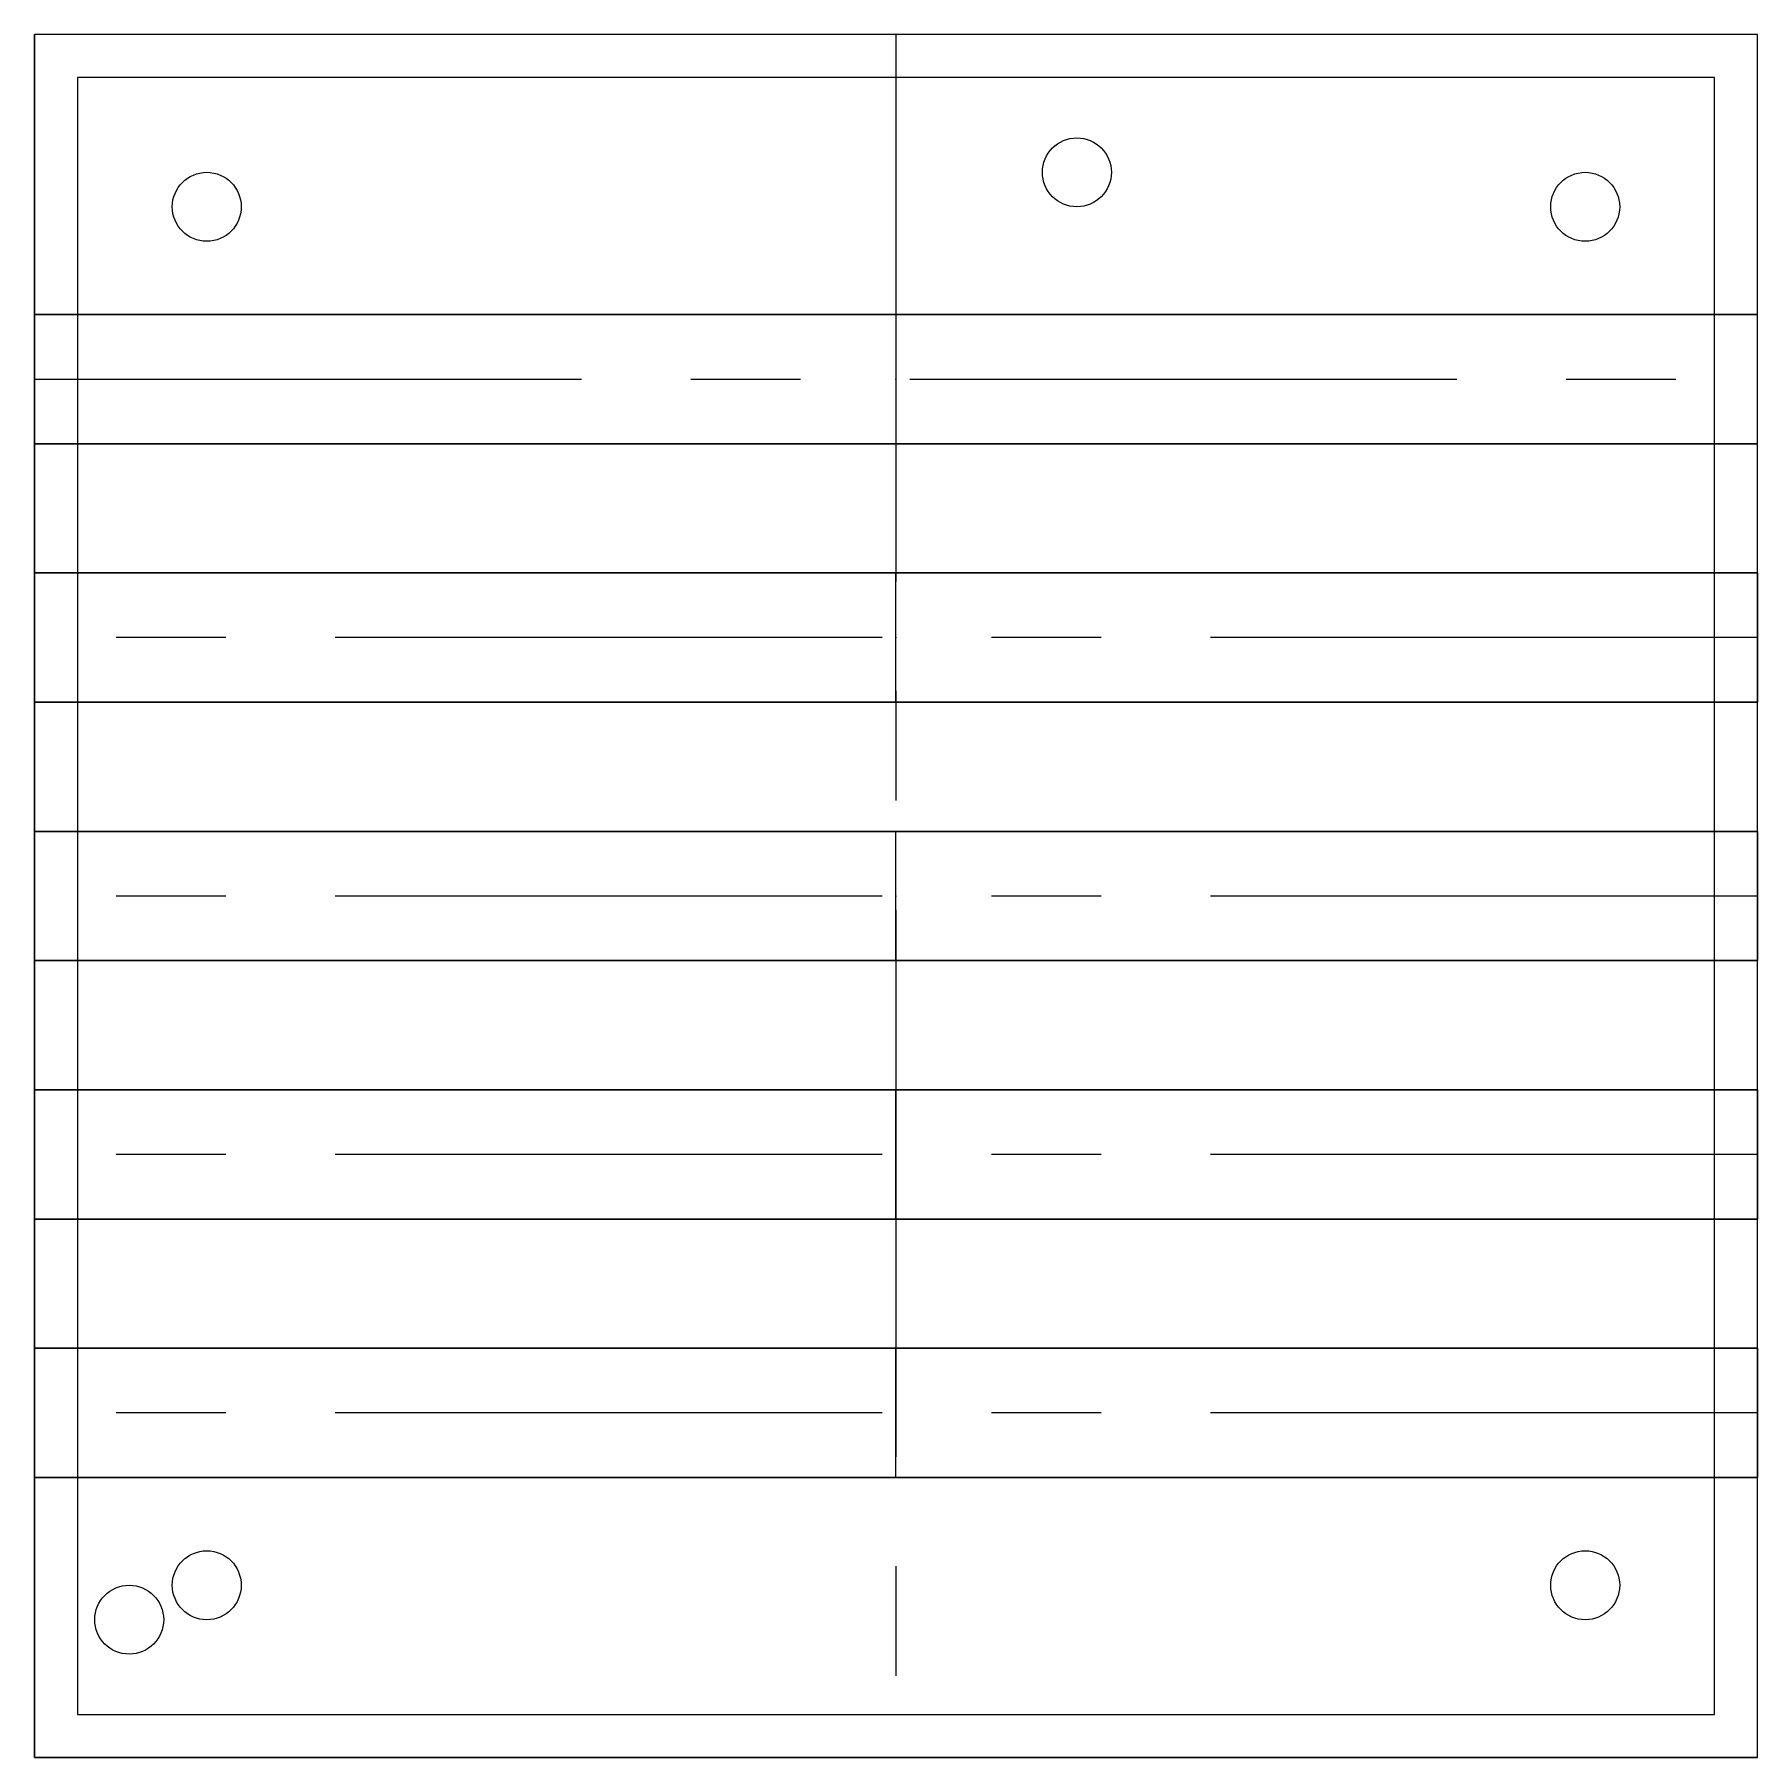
# Model space of a CAD drawing. Header units: millimetres. Extents: x -13.3 to 26.7, y 171.3 to 211.3.
import ezdxf

# ---------------------------------------------------------------- set-up
doc = ezdxf.new("R2010")
doc.units = ezdxf.units.MM
doc.header["$PDSIZE"] = -1
doc.linetypes.add('CENTERX2', pattern=[20.32, 12.7, -2.54, 2.54, -2.54])

msp = doc.modelspace()

# ---------------------------------------------------------------- linework, layer by layer
at = {"color": 7, "linetype": 'Continuous'}
for p, q in [((26.657, 211.316), (-13.343, 211.316)), ((-13.343, 211.316), (-13.343, 171.316)), ((26.657, 211.316), (-13.343, 211.316)), ((-13.343, 171.316), (-13.343, 211.316)), ((26.657, 171.316), (26.657, 211.316)), ((26.657, 171.316), (26.657, 211.316)), ((-12.343, 210.316), (-12.343, 172.316)), ((25.657, 210.316), (-12.343, 210.316)), ((25.657, 172.316), (25.657, 210.316)), ((26.657, 204.816), (-13.343, 204.816)), ((-13.343, 204.816), (-13.343, 201.816)), ((-13.343, 201.816), (-13.343, 204.816)), ((-13.343, 204.816), (26.657, 204.816)), ((26.657, 201.816), (26.657, 204.816)), ((26.657, 201.816), (26.657, 204.816)), ((-13.343, 201.816), (26.657, 201.816)), ((26.657, 201.816), (-13.343, 201.816)), ((-13.343, 201.816), (-13.343, 198.816)), ((-13.343, 201.816), (26.657, 201.816)), ((26.657, 198.816), (26.657, 201.816)), ((-13.343, 198.816), (26.657, 198.816)), ((26.657, 198.816), (-13.343, 198.816)), ((-13.343, 198.816), (-13.343, 195.816)), ((26.657, 198.816), (-13.343, 198.816)), ((-13.343, 198.816), (-13.343, 195.816)), ((26.657, 198.816), (-13.343, 198.816)), ((-13.343, 198.816), (-13.343, 195.816)), ((26.657, 195.816), (26.657, 198.816)), ((26.657, 198.816), (26.657, 195.816)), ((26.657, 198.816), (26.657, 195.816)), ((-13.343, 195.816), (26.657, 195.816)), ((26.657, 195.816), (-13.343, 195.816)), ((-13.343, 195.816), (-13.343, 192.816)), ((26.657, 195.816), (-13.343, 195.816)), ((26.657, 195.816), (-13.343, 195.816)), ((26.657, 192.816), (26.657, 195.816)), ((-13.343, 192.816), (26.657, 192.816)), ((26.657, 192.816), (-13.343, 192.816)), ((-13.343, 192.816), (-13.343, 189.816)), ((26.657, 192.816), (-13.343, 192.816)), ((-13.343, 192.816), (-13.343, 189.816)), ((26.657, 192.816), (-13.343, 192.816)), ((-13.343, 192.816), (-13.343, 189.816)), ((26.657, 189.816), (26.657, 192.816)), ((26.657, 192.816), (26.657, 189.816)), ((26.657, 192.816), (26.657, 189.816)), ((-13.343, 189.816), (26.657, 189.816)), ((26.657, 189.816), (-13.343, 189.816)), ((-13.343, 189.816), (-13.343, 186.816)), ((26.657, 189.816), (-13.343, 189.816)), ((26.657, 189.816), (-13.343, 189.816)), ((26.657, 186.816), (26.657, 189.816)), ((-13.343, 186.816), (26.657, 186.816)), ((26.657, 186.816), (-13.343, 186.816)), ((-13.343, 186.816), (-13.343, 183.816)), ((26.657, 186.816), (-13.343, 186.816)), ((-13.343, 186.816), (-13.343, 183.816)), ((26.657, 186.816), (-13.343, 186.816)), ((-13.343, 186.816), (-13.343, 183.816)), ((26.657, 183.816), (26.657, 186.816)), ((26.657, 186.816), (26.657, 183.816)), ((26.657, 186.816), (26.657, 183.816)), ((-13.343, 183.816), (26.657, 183.816)), ((26.657, 183.816), (-13.343, 183.816)), ((-13.343, 183.816), (-13.343, 180.816)), ((26.657, 183.816), (-13.343, 183.816)), ((26.657, 183.816), (-13.343, 183.816)), ((26.657, 180.816), (26.657, 183.816)), ((-13.343, 180.816), (26.657, 180.816)), ((26.657, 180.816), (-13.343, 180.816)), ((-13.343, 180.816), (-13.343, 177.816)), ((26.657, 180.816), (-13.343, 180.816)), ((-13.343, 180.816), (-13.343, 177.816)), ((26.657, 177.816), (26.657, 180.816)), ((26.657, 180.816), (26.657, 177.816)), ((-13.343, 177.816), (26.657, 177.816)), ((26.657, 177.816), (-13.343, 177.816)), ((-12.343, 172.316), (25.657, 172.316)), ((-13.343, 171.316), (26.657, 171.316)), ((26.657, 171.316), (-13.343, 171.316))]:
    msp.add_line(p, q, dxfattribs=at)
at = {"color": 7, "linetype": 'Continuous', "lineweight": 15}
for p, q in [((-13.343, 211.316), (-13.343, 171.316)), ((26.657, 211.316), (-13.343, 211.316)), ((26.657, 171.316), (26.657, 211.316)), ((-13.343, 171.316), (26.657, 171.316))]:
    msp.add_line(p, q, dxfattribs=at)
at = {"color": 7, "linetype": 'CENTERX2'}
for p, q in [((6.657, 211.316), (6.657, 171.316)), ((6.657, 204.816), (6.657, 201.816)), ((-13.343, 203.316), (26.657, 203.316)), ((6.657, 195.816), (6.657, 198.816)), ((6.657, 195.816), (6.657, 198.816)), ((26.657, 197.316), (-13.343, 197.316)), ((26.657, 197.316), (-13.343, 197.316)), ((6.657, 189.816), (6.657, 192.816)), ((6.657, 189.816), (6.657, 192.816)), ((26.657, 191.316), (-13.343, 191.316)), ((26.657, 191.316), (-13.343, 191.316)), ((26.657, 191.316), (-13.343, 191.316)), ((6.657, 183.816), (6.657, 186.816)), ((6.657, 183.816), (6.657, 186.816)), ((26.657, 185.316), (-13.343, 185.316)), ((26.657, 185.316), (-13.343, 185.316)), ((6.657, 177.816), (6.657, 180.816)), ((26.657, 179.316), (-13.343, 179.316))]:
    msp.add_line(p, q, dxfattribs=at)
at = {"color": 7, "linetype": 'Continuous'}
for centre in [(10.857, 208.116), (-9.343, 207.316), (22.657, 207.316), (-9.343, 175.316), (22.657, 175.316), (-11.143, 174.516)]:
    msp.add_circle(centre, 0.8, dxfattribs=at)
at = {"color": 7, "linetype": 'Continuous', "lineweight": 15}
for centre in [(10.857, 208.116), (-11.143, 174.516)]:
    msp.add_circle(centre, 0.8, dxfattribs=at)
msp.add_open_spline([(10.337, 208.724), (10.334, 208.722), (10.328, 208.716), (10.322, 208.711), (10.319, 208.708)], degree=3, dxfattribs=at)
at = {"color": 7, "linetype": 'Continuous'}
for p in [(6.657, 203.316), (6.657, 197.316), (6.657, 197.316), (6.657, 191.316), (6.657, 191.316), (6.657, 191.316), (6.657, 185.316), (6.657, 185.316), (6.657, 179.316)]:
    msp.add_point(p, dxfattribs=at)

doc.saveas('drawing.dxf')
